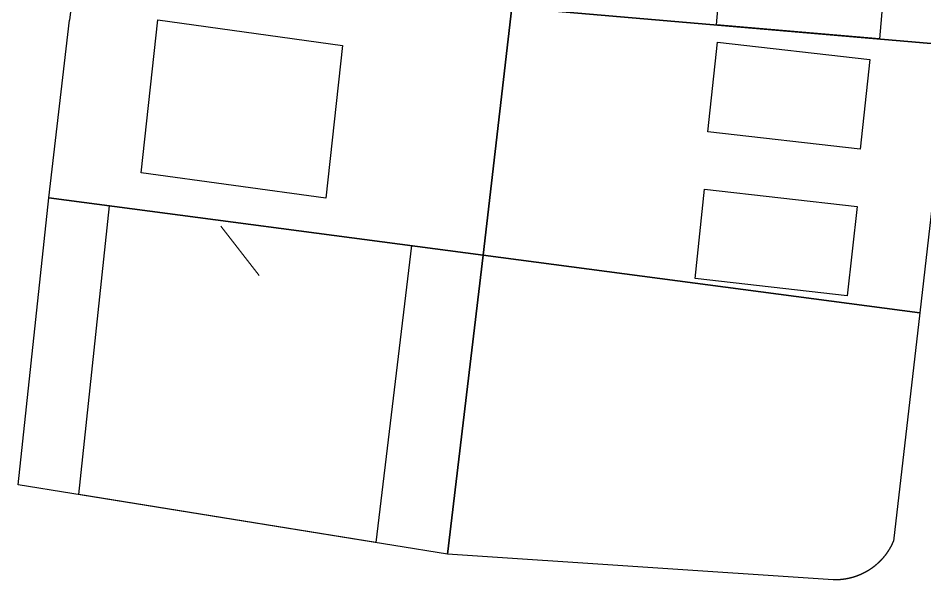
# Model space of a CAD drawing. Header units: millimetres. Extents: x 72 to 2826, y -203 to 794.
# Drawn here: x 1621.46 to 1662.83, y 328.2 to 353.83 of the extents above; entities that cross this region are included whole.
import ezdxf

# ---------------------------------------------------------------- set-up
doc = ezdxf.new("R2010")
doc.units = ezdxf.units.MM
doc.layers.add('01_Fina', color=250, linetype='Continuous', lineweight=15)
doc.layers.add('Traza Urbana', color=7, linetype='Continuous')

msp = doc.modelspace()

# ---------------------------------------------------------------- linework, layer by layer
at = {"layer": '01_Fina', "color": 252, "linetype": 'Continuous', "lineweight": 9, "true_color": 0x939598}
msp.add_line((1632.456, 342.08), (1630.708, 344.344), dxfattribs=at)
at = {"layer": 'Traza Urbana'}
for points in [[(1665.501, 365.554), (1664.007, 352.6), (1643.99, 354.316), (1645.449, 366.67)], [(1660.769, 352.877), (1653.326, 353.515), (1654.126, 362.841), (1661.568, 362.203)], [(1623.808, 353.731), (1623.816, 353.73), (1624.027, 355.519), (1624.219, 357.171), (1643.99, 354.316), (1642.683, 343.017), (1622.858, 345.635)], [(1642.683, 343.017), (1643.99, 354.316), (1664.007, 352.6), (1662.598, 340.388)], [(1627.833, 353.749), (1636.261, 352.58), (1635.502, 345.611), (1627.075, 346.771)], [(1652.939, 348.647), (1653.368, 352.726), (1660.328, 351.936), (1659.882, 347.857)], [(1652.354, 341.95), (1652.783, 346.03), (1659.743, 345.24), (1659.297, 341.161)], [(1622.858, 345.635), (1642.683, 343.017), (1641.048, 329.372), (1621.46, 332.543)], [(1624.227, 332.095), (1625.634, 345.268), (1639.411, 343.449), (1637.788, 329.9)], [(1642.683, 343.017), (1662.598, 340.388), (1661.397, 329.972), (1661.393, 329.965), (1661.39, 329.957), (1661.387, 329.949), (1661.384, 329.942), (1661.38, 329.934), (1661.377, 329.926), (1661.374, 329.919), (1661.37, 329.911), (1661.367, 329.903), (1661.364, 329.896), (1661.36, 329.888), (1661.357, 329.881), (1661.353, 329.873), (1661.35, 329.865), (1661.346, 329.858), (1661.343, 329.85), (1661.339, 329.843), (1661.336, 329.835), (1661.332, 329.828), (1661.328, 329.82), (1661.325, 329.813), (1661.321, 329.805), (1661.317, 329.798), (1661.314, 329.79), (1661.31, 329.783), (1661.306, 329.775), (1661.302, 329.768), (1661.299, 329.76), (1661.295, 329.753), (1661.291, 329.745), (1661.287, 329.738), (1661.283, 329.731), (1661.279, 329.723), (1661.275, 329.716), (1661.271, 329.709), (1661.267, 329.701), (1661.263, 329.694), (1661.259, 329.687), (1661.255, 329.679), (1661.251, 329.672), (1661.247, 329.665), (1661.243, 329.657), (1661.239, 329.65), (1661.235, 329.643), (1661.231, 329.636), (1661.227, 329.628), (1661.222, 329.621), (1661.218, 329.614), (1661.214, 329.607), (1661.21, 329.6), (1661.205, 329.592), (1661.201, 329.585), (1661.197, 329.578), (1661.192, 329.571), (1661.188, 329.564), (1661.184, 329.557), (1661.179, 329.55), (1661.175, 329.543), (1661.17, 329.536), (1661.166, 329.529), (1661.161, 329.521), (1661.157, 329.514), (1661.152, 329.507), (1661.148, 329.5), (1661.143, 329.493), (1661.138, 329.487), (1661.134, 329.48), (1661.129, 329.473), (1661.125, 329.466), (1661.12, 329.459), (1661.115, 329.452), (1661.11, 329.445), (1661.106, 329.438), (1661.101, 329.431), (1661.096, 329.424), (1661.091, 329.418), (1661.087, 329.411), (1661.082, 329.404), (1661.077, 329.397), (1661.072, 329.39), (1661.067, 329.384), (1661.062, 329.377), (1661.057, 329.37), (1661.052, 329.363), (1661.047, 329.357), (1661.042, 329.35), (1661.037, 329.343), (1661.032, 329.337), (1661.027, 329.33), (1661.022, 329.323), (1661.017, 329.317), (1661.012, 329.31), (1661.007, 329.304), (1661.002, 329.297), (1660.996, 329.29), (1660.991, 329.284), (1660.986, 329.277), (1660.981, 329.271), (1660.976, 329.264), (1660.97, 329.258), (1660.965, 329.251), (1660.96, 329.245), (1660.954, 329.239), (1660.949, 329.232), (1660.944, 329.226), (1660.938, 329.219), (1660.933, 329.213), (1660.928, 329.207), (1660.922, 329.2), (1660.917, 329.194), (1660.911, 329.188), (1660.906, 329.181), (1660.9, 329.175), (1660.895, 329.169), (1660.889, 329.163), (1660.884, 329.156), (1660.878, 329.15), (1660.872, 329.144), (1660.867, 329.138), (1660.861, 329.132), (1660.855, 329.125), (1660.85, 329.119), (1660.844, 329.113), (1660.838, 329.107), (1660.833, 329.101), (1660.827, 329.095), (1660.821, 329.089), (1660.815, 329.083), (1660.81, 329.077), (1660.804, 329.071), (1660.798, 329.065), (1660.792, 329.059), (1660.786, 329.053), (1660.78, 329.047), (1660.775, 329.041), (1660.769, 329.035), (1660.763, 329.029), (1660.757, 329.024), (1660.751, 329.018), (1660.745, 329.012), (1660.739, 329.006), (1660.733, 329), (1660.727, 328.994), (1660.721, 328.989), (1660.715, 328.983), (1660.709, 328.977), (1660.702, 328.972), (1660.696, 328.966), (1660.69, 328.96), (1660.684, 328.955), (1660.678, 328.949), (1660.672, 328.943), (1660.665, 328.938), (1660.659, 328.932), (1660.653, 328.927), (1660.647, 328.921), (1660.641, 328.916), (1660.634, 328.91), (1660.628, 328.905), (1660.622, 328.899), (1660.615, 328.894), (1660.609, 328.888), (1660.603, 328.883), (1660.596, 328.877), (1660.59, 328.872), (1660.583, 328.867), (1660.577, 328.861), (1660.571, 328.856), (1660.564, 328.851), (1660.558, 328.845), (1660.551, 328.84), (1660.545, 328.835), (1660.538, 328.83), (1660.532, 328.825), (1660.525, 328.819), (1660.518, 328.814), (1660.512, 328.809), (1660.505, 328.804), (1660.499, 328.799), (1660.492, 328.794), (1660.485, 328.789), (1660.479, 328.784), (1660.472, 328.779), (1660.465, 328.774), (1660.459, 328.769), (1660.452, 328.764), (1660.445, 328.759), (1660.439, 328.754), (1660.432, 328.749), (1660.425, 328.744), (1660.418, 328.739), (1660.412, 328.734), (1660.405, 328.729), (1660.398, 328.725), (1660.391, 328.72), (1660.384, 328.715), (1660.377, 328.71), (1660.37, 328.706), (1660.364, 328.701), (1660.357, 328.696), (1660.35, 328.691), (1660.343, 328.687), (1660.336, 328.682), (1660.329, 328.678), (1660.322, 328.673), (1660.315, 328.668), (1660.308, 328.664), (1660.301, 328.659), (1660.294, 328.655), (1660.287, 328.65), (1660.28, 328.646), (1660.273, 328.641), (1660.266, 328.637), (1660.259, 328.633), (1660.251, 328.628), (1660.244, 328.624), (1660.237, 328.619), (1660.23, 328.615), (1660.223, 328.611), (1660.216, 328.607), (1660.209, 328.602), (1660.201, 328.598), (1660.194, 328.594), (1660.187, 328.59), (1660.18, 328.585), (1660.172, 328.581), (1660.165, 328.577), (1660.158, 328.573), (1660.151, 328.569), (1660.143, 328.565), (1660.136, 328.561), (1660.129, 328.557), (1660.121, 328.553), (1660.114, 328.549), (1660.107, 328.545), (1660.099, 328.541), (1660.092, 328.537), (1660.085, 328.533), (1660.077, 328.529), (1660.07, 328.525), (1660.062, 328.521), (1660.055, 328.518), (1660.048, 328.514), (1660.04, 328.51), (1660.033, 328.506), (1660.025, 328.503), (1660.018, 328.499), (1660.01, 328.495), (1660.003, 328.492), (1659.995, 328.488), (1659.988, 328.484), (1659.98, 328.481), (1659.973, 328.477), (1659.965, 328.474), (1659.957, 328.47), (1659.95, 328.467), (1659.942, 328.463), (1659.935, 328.46), (1659.927, 328.456), (1659.919, 328.453), (1659.912, 328.449), (1659.904, 328.446), (1659.897, 328.443), (1659.889, 328.439), (1659.881, 328.436), (1659.874, 328.433), (1659.866, 328.429), (1659.858, 328.426), (1659.85, 328.423), (1659.843, 328.42), (1659.835, 328.417), (1659.827, 328.413), (1659.82, 328.41), (1659.812, 328.407), (1659.804, 328.404), (1659.796, 328.401), (1659.789, 328.398), (1659.781, 328.395), (1659.773, 328.392), (1659.765, 328.389), (1659.757, 328.386), (1659.75, 328.383), (1659.742, 328.38), (1659.734, 328.377), (1659.726, 328.375), (1659.718, 328.372), (1659.71, 328.369), (1659.702, 328.366), (1659.695, 328.363), (1659.687, 328.361), (1659.679, 328.358), (1659.671, 328.355), (1659.663, 328.353), (1659.655, 328.35), (1659.647, 328.347), (1659.639, 328.345), (1659.631, 328.342), (1659.623, 328.339), (1659.615, 328.337), (1659.607, 328.334), (1659.599, 328.332), (1659.591, 328.33), (1659.583, 328.327), (1659.575, 328.325), (1659.567, 328.322), (1659.559, 328.32), (1659.551, 328.318), (1659.543, 328.315), (1659.535, 328.313), (1659.527, 328.311), (1659.519, 328.308), (1659.511, 328.306), (1659.503, 328.304), (1659.495, 328.302), (1659.487, 328.3), (1659.479, 328.297), (1659.471, 328.295), (1659.463, 328.293), (1659.455, 328.291), (1659.447, 328.289), (1659.439, 328.287), (1659.43, 328.285), (1659.422, 328.283), (1659.414, 328.281), (1659.406, 328.279), (1659.398, 328.277), (1659.39, 328.276), (1659.382, 328.274), (1659.374, 328.272), (1659.365, 328.27), (1659.357, 328.268), (1659.349, 328.267), (1659.341, 328.265), (1659.333, 328.263), (1659.325, 328.261), (1659.316, 328.26), (1659.308, 328.258), (1659.3, 328.256), (1659.292, 328.255), (1659.284, 328.253), (1659.275, 328.252), (1659.267, 328.25), (1659.259, 328.249), (1659.251, 328.247), (1659.242, 328.246), (1659.234, 328.244), (1659.226, 328.243), (1659.218, 328.242), (1659.21, 328.24), (1659.201, 328.239), (1659.193, 328.238), (1659.185, 328.236), (1659.177, 328.235), (1659.168, 328.234), (1659.16, 328.233), (1659.152, 328.232), (1659.143, 328.23), (1659.135, 328.229), (1659.127, 328.228), (1659.119, 328.227), (1659.11, 328.226), (1659.102, 328.225), (1659.094, 328.224), (1659.086, 328.223), (1659.077, 328.222), (1659.069, 328.221), (1659.061, 328.22), (1659.052, 328.219), (1659.044, 328.218), (1659.036, 328.218), (1659.027, 328.217), (1659.019, 328.216), (1659.011, 328.215), (1659.002, 328.214), (1658.994, 328.214), (1658.986, 328.213), (1658.978, 328.212), (1658.969, 328.212), (1658.961, 328.211), (1658.953, 328.21), (1658.944, 328.21), (1658.936, 328.209), (1658.928, 328.209), (1658.919, 328.208), (1658.911, 328.208), (1658.903, 328.207), (1658.894, 328.207), (1658.886, 328.206), (1658.878, 328.206), (1658.869, 328.206), (1658.861, 328.205), (1658.852, 328.205), (1658.844, 328.205), (1658.836, 328.205), (1658.827, 328.204), (1658.819, 328.204), (1658.811, 328.204), (1658.802, 328.204), (1658.794, 328.204), (1658.786, 328.203), (1658.777, 328.203), (1658.769, 328.203), (1658.761, 328.203), (1658.752, 328.203), (1658.744, 328.203), (1658.736, 328.203), (1658.727, 328.203), (1658.719, 328.203), (1658.711, 328.204), (1658.702, 328.204), (1658.694, 328.204), (1658.686, 328.204), (1658.677, 328.204), (1658.669, 328.204), (1658.66, 328.205), (1658.652, 328.205), (1658.644, 328.203), (1641.048, 329.372)]]:
    msp.add_lwpolyline(points, close=True, dxfattribs=at)

doc.saveas('drawing.dxf')
